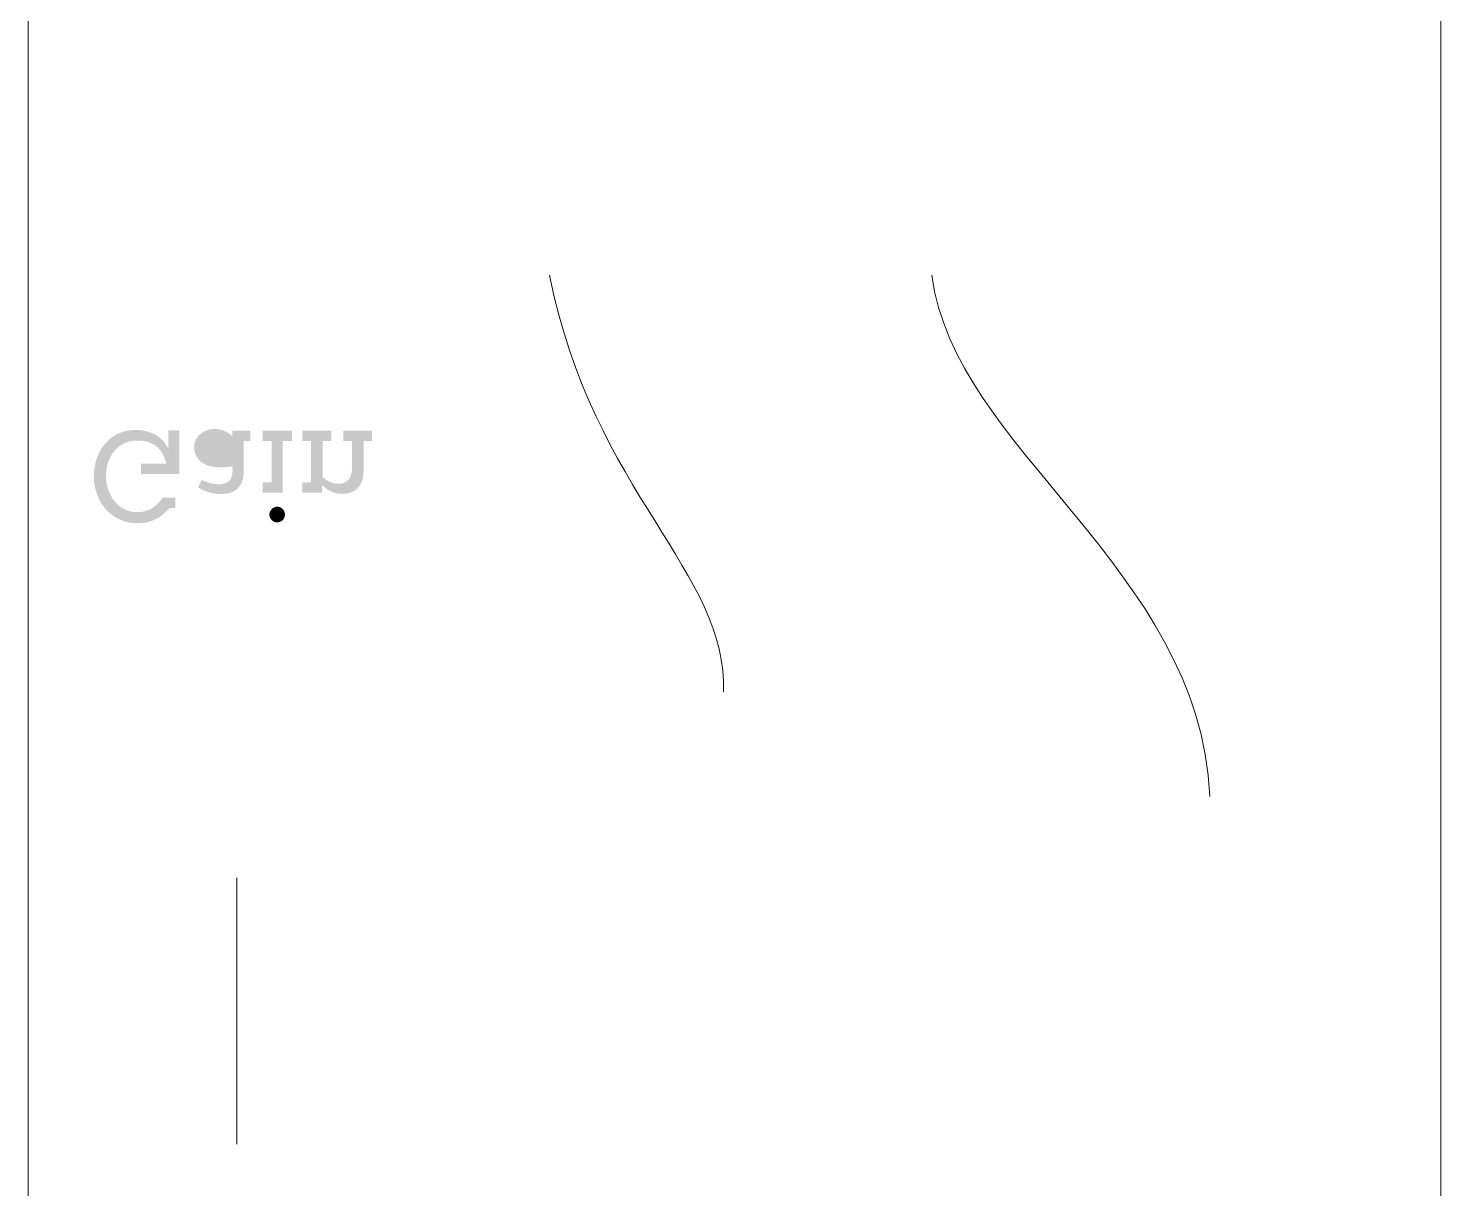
# Model space of a CAD drawing. Header units: inches. Extents: x 0 to 41, y 0 to 128.
# Drawn here: x 0 to 40.64, y 61.71 to 95.11 of the extents above; entities that cross this region are included whole.
import ezdxf

# ---------------------------------------------------------------- set-up
doc = ezdxf.new("R2010")
doc.units = ezdxf.units.IN
doc.header["$MEASUREMENT"] = 0
doc.layers.add('Paper', color=7, linetype='Continuous')

msp = doc.modelspace()

# ---------------------------------------------------------------- hatches: boundary and pattern name
at = {"layer": 'Paper', "linetype": 'ByBlock', "lineweight": 0}
h = msp.add_hatch(color=0, dxfattribs=at)
h.dxf.hatch_style = 2
edge = h.paths.add_edge_path()
edge.add_spline(control_points=[(4.026, 83.538), (4.026, 83.364), (4.026, 83.189), (4.026, 83.014)], knot_values=[0.174552, 0.174552, 0.174552, 0.174552, 0.349103, 0.349103, 0.349103, 0.349103], degree=3, periodic=0)
edge.add_spline(control_points=[(4.026, 83.014), (3.982, 83.105), (3.927, 83.184), (3.862, 83.251)], knot_values=[0.096386, 0.096386, 0.096386, 0.096386, 0.192772, 0.192772, 0.192772, 0.192772], degree=3, periodic=0)
edge.add_spline(control_points=[(3.862, 83.251), (3.796, 83.318), (3.724, 83.374), (3.643, 83.418)], knot_values=[0.091934, 0.091934, 0.091934, 0.091934, 0.183867, 0.183867, 0.183867, 0.183867], degree=3, periodic=0)
edge.add_spline(control_points=[(3.643, 83.418), (3.563, 83.461), (3.477, 83.494), (3.386, 83.516)], knot_values=[0.092134, 0.092134, 0.092134, 0.092134, 0.184269, 0.184269, 0.184269, 0.184269], degree=3, periodic=0)
edge.add_spline(control_points=[(3.386, 83.516), (3.294, 83.538), (3.202, 83.548), (3.107, 83.548)], knot_values=[0.093586, 0.093586, 0.093586, 0.093586, 0.187171, 0.187171, 0.187171, 0.187171], degree=3, periodic=0)
edge.add_spline(control_points=[(3.107, 83.548), (2.938, 83.548), (2.781, 83.52), (2.637, 83.463)], knot_values=[0.160266, 0.160266, 0.160266, 0.160266, 0.320532, 0.320532, 0.320532, 0.320532], degree=3, periodic=0)
edge.add_spline(control_points=[(2.637, 83.463), (2.494, 83.406), (2.364, 83.316), (2.247, 83.192)], knot_values=[0.159706, 0.159706, 0.159706, 0.159706, 0.319412, 0.319412, 0.319412, 0.319412], degree=3, periodic=0)
edge.add_spline(control_points=[(2.247, 83.192), (2.131, 83.068), (2.042, 82.921), (1.98, 82.751)], knot_values=[0.173047, 0.173047, 0.173047, 0.173047, 0.346095, 0.346095, 0.346095, 0.346095], degree=3, periodic=0)
edge.add_spline(control_points=[(1.98, 82.751), (1.919, 82.581), (1.888, 82.404), (1.888, 82.219)], knot_values=[0.180979, 0.180979, 0.180979, 0.180979, 0.361958, 0.361958, 0.361958, 0.361958], degree=3, periodic=0)
edge.add_spline(control_points=[(1.888, 82.219), (1.888, 82.033), (1.919, 81.857), (1.98, 81.692)], knot_values=[0.17932, 0.17932, 0.17932, 0.17932, 0.35864, 0.35864, 0.35864, 0.35864], degree=3, periodic=0)
edge.add_spline(control_points=[(1.98, 81.692), (2.042, 81.526), (2.128, 81.382), (2.238, 81.259)], knot_values=[0.168912, 0.168912, 0.168912, 0.168912, 0.337823, 0.337823, 0.337823, 0.337823], degree=3, periodic=0)
edge.add_spline(control_points=[(2.238, 81.259), (2.349, 81.136), (2.481, 81.04), (2.635, 80.97)], knot_values=[0.164701, 0.164701, 0.164701, 0.164701, 0.329403, 0.329403, 0.329403, 0.329403], degree=3, periodic=0)
edge.add_spline(control_points=[(2.635, 80.97), (2.788, 80.9), (2.954, 80.865), (3.133, 80.865)], knot_values=[0.171206, 0.171206, 0.171206, 0.171206, 0.342411, 0.342411, 0.342411, 0.342411], degree=3, periodic=0)
edge.add_spline(control_points=[(3.133, 80.865), (3.299, 80.865), (3.441, 80.888), (3.56, 80.935)], knot_values=[0.144896, 0.144896, 0.144896, 0.144896, 0.289792, 0.289792, 0.289792, 0.289792], degree=3, periodic=0)
edge.add_spline(control_points=[(3.56, 80.935), (3.679, 80.982), (3.78, 81.04), (3.865, 81.107)], knot_values=[0.117011, 0.117011, 0.117011, 0.117011, 0.234022, 0.234022, 0.234022, 0.234022], degree=3, periodic=0)
edge.add_spline(control_points=[(3.865, 81.107), (3.949, 81.174), (4.016, 81.238), (4.067, 81.299)], knot_values=[0.093167, 0.093167, 0.093167, 0.093167, 0.186334, 0.186334, 0.186334, 0.186334], degree=3, periodic=0)
edge.add_spline(control_points=[(4.067, 81.299), (4.123, 81.299), (4.178, 81.299), (4.234, 81.299)], knot_values=[0.055696, 0.055696, 0.055696, 0.055696, 0.111391, 0.111391, 0.111391, 0.111391], degree=3, periodic=0)
edge.add_spline(control_points=[(4.234, 81.299), (4.234, 81.401), (4.234, 81.503), (4.234, 81.605)], knot_values=[0.102204, 0.102204, 0.102204, 0.102204, 0.204409, 0.204409, 0.204409, 0.204409], degree=3, periodic=0)
edge.add_spline(control_points=[(4.234, 81.605), (4.111, 81.605), (3.987, 81.605), (3.864, 81.605)], knot_values=[0.123449, 0.123449, 0.123449, 0.123449, 0.246899, 0.246899, 0.246899, 0.246899], degree=3, periodic=0)
edge.add_spline(control_points=[(3.864, 81.605), (3.787, 81.475), (3.685, 81.371), (3.558, 81.295)], knot_values=[0.14672, 0.14672, 0.14672, 0.14672, 0.29344, 0.29344, 0.29344, 0.29344], degree=3, periodic=0)
edge.add_spline(control_points=[(3.558, 81.295), (3.431, 81.22), (3.289, 81.183), (3.132, 81.185)], knot_values=[0.148729, 0.148729, 0.148729, 0.148729, 0.297457, 0.297457, 0.297457, 0.297457], degree=3, periodic=0)
edge.add_spline(control_points=[(3.132, 81.185), (3, 81.185), (2.878, 81.213), (2.768, 81.27)], knot_values=[0.125563, 0.125563, 0.125563, 0.125563, 0.251126, 0.251126, 0.251126, 0.251126], degree=3, periodic=0)
edge.add_spline(control_points=[(2.768, 81.27), (2.658, 81.326), (2.563, 81.402), (2.485, 81.497)], knot_values=[0.121965, 0.121965, 0.121965, 0.121965, 0.243929, 0.243929, 0.243929, 0.243929], degree=3, periodic=0)
edge.add_spline(control_points=[(2.485, 81.497), (2.406, 81.592), (2.345, 81.702), (2.301, 81.826)], knot_values=[0.126222, 0.126222, 0.126222, 0.126222, 0.252444, 0.252444, 0.252444, 0.252444], degree=3, periodic=0)
edge.add_spline(control_points=[(2.301, 81.826), (2.258, 81.95), (2.236, 82.081), (2.236, 82.219)], knot_values=[0.133361, 0.133361, 0.133361, 0.133361, 0.266723, 0.266723, 0.266723, 0.266723], degree=3, periodic=0)
edge.add_spline(control_points=[(2.236, 82.219), (2.236, 82.371), (2.26, 82.513), (2.308, 82.644)], knot_values=[0.144616, 0.144616, 0.144616, 0.144616, 0.289231, 0.289231, 0.289231, 0.289231], degree=3, periodic=0)
edge.add_spline(control_points=[(2.308, 82.644), (2.356, 82.775), (2.418, 82.881), (2.493, 82.963)], knot_values=[0.123482, 0.123482, 0.123482, 0.123482, 0.246965, 0.246965, 0.246965, 0.246965], degree=3, periodic=0)
edge.add_spline(control_points=[(2.493, 82.963), (2.567, 83.044), (2.659, 83.112), (2.769, 83.165)], knot_values=[0.114897, 0.114897, 0.114897, 0.114897, 0.229794, 0.229794, 0.229794, 0.229794], degree=3, periodic=0)
edge.add_spline(control_points=[(2.769, 83.165), (2.879, 83.219), (3, 83.245), (3.133, 83.245)], knot_values=[0.125429, 0.125429, 0.125429, 0.125429, 0.250859, 0.250859, 0.250859, 0.250859], degree=3, periodic=0)
edge.add_spline(control_points=[(3.133, 83.245), (3.354, 83.245), (3.535, 83.192), (3.676, 83.084)], knot_values=[0.192116, 0.192116, 0.192116, 0.192116, 0.384232, 0.384232, 0.384232, 0.384232], degree=3, periodic=0)
edge.add_spline(control_points=[(3.676, 83.084), (3.817, 82.977), (3.916, 82.809), (3.972, 82.582)], knot_values=[0.198182, 0.198182, 0.198182, 0.198182, 0.396364, 0.396364, 0.396364, 0.396364], degree=3, periodic=0)
edge.add_spline(control_points=[(3.972, 82.582), (3.729, 82.582), (3.485, 82.582), (3.242, 82.582)], knot_values=[0.243453, 0.243453, 0.243453, 0.243453, 0.486907, 0.486907, 0.486907, 0.486907], degree=3, periodic=0)
edge.add_spline(control_points=[(3.242, 82.582), (3.242, 82.483), (3.242, 82.385), (3.242, 82.286)], knot_values=[0.098759, 0.098759, 0.098759, 0.098759, 0.197519, 0.197519, 0.197519, 0.197519], degree=3, periodic=0)
edge.add_spline(control_points=[(3.242, 82.286), (3.61, 82.286), (3.978, 82.286), (4.346, 82.286)], knot_values=[0.368051, 0.368051, 0.368051, 0.368051, 0.736102, 0.736102, 0.736102, 0.736102], degree=3, periodic=0)
edge.add_spline(control_points=[(4.346, 82.286), (4.346, 82.703), (4.346, 83.121), (4.346, 83.538)], knot_values=[0.417431, 0.417431, 0.417431, 0.417431, 0.834861, 0.834861, 0.834861, 0.834861], degree=3, periodic=0)
h = msp.add_hatch(color=0, dxfattribs=at)
h.dxf.hatch_style = 2
edge = h.paths.add_edge_path()
edge.add_spline(control_points=[(5.874, 83.362), (5.806, 83.426), (5.731, 83.477), (5.649, 83.517)], knot_values=[0.091356, 0.091356, 0.091356, 0.091356, 0.182713, 0.182713, 0.182713, 0.182713], degree=3, periodic=0)
edge.add_spline(control_points=[(5.649, 83.517), (5.567, 83.558), (5.474, 83.578), (5.369, 83.578)], knot_values=[0.096286, 0.096286, 0.096286, 0.096286, 0.192571, 0.192571, 0.192571, 0.192571], degree=3, periodic=0)
edge.add_spline(control_points=[(5.369, 83.578), (5.282, 83.578), (5.202, 83.564), (5.129, 83.536)], knot_values=[0.081723, 0.081723, 0.081723, 0.081723, 0.163446, 0.163446, 0.163446, 0.163446], degree=3, periodic=0)
edge.add_spline(control_points=[(5.129, 83.536), (5.056, 83.509), (4.993, 83.471), (4.94, 83.424)], knot_values=[0.073693, 0.073693, 0.073693, 0.073693, 0.147386, 0.147386, 0.147386, 0.147386], degree=3, periodic=0)
edge.add_spline(control_points=[(4.94, 83.424), (4.887, 83.376), (4.846, 83.32), (4.817, 83.257)], knot_values=[0.069436, 0.069436, 0.069436, 0.069436, 0.138872, 0.138872, 0.138872, 0.138872], degree=3, periodic=0)
edge.add_spline(control_points=[(4.817, 83.257), (4.788, 83.194), (4.773, 83.127), (4.773, 83.056)], knot_values=[0.06931, 0.06931, 0.06931, 0.06931, 0.138619, 0.138619, 0.138619, 0.138619], degree=3, periodic=0)
edge.add_spline(control_points=[(4.773, 83.056), (4.773, 82.98), (4.784, 82.913), (4.807, 82.854)], knot_values=[0.068486, 0.068486, 0.068486, 0.068486, 0.136972, 0.136972, 0.136972, 0.136972], degree=3, periodic=0)
edge.add_spline(control_points=[(4.807, 82.854), (4.829, 82.796), (4.859, 82.745), (4.896, 82.702)], knot_values=[0.05924, 0.05924, 0.05924, 0.05924, 0.118481, 0.118481, 0.118481, 0.118481], degree=3, periodic=0)
edge.add_spline(control_points=[(4.896, 82.702), (4.934, 82.659), (4.977, 82.623), (5.027, 82.593)], knot_values=[0.056937, 0.056937, 0.056937, 0.056937, 0.113873, 0.113873, 0.113873, 0.113873], degree=3, periodic=0)
edge.add_spline(control_points=[(5.027, 82.593), (5.077, 82.564), (5.129, 82.54), (5.184, 82.523)], knot_values=[0.05742, 0.05742, 0.05742, 0.05742, 0.11484, 0.11484, 0.11484, 0.11484], degree=3, periodic=0)
edge.add_spline(control_points=[(5.184, 82.523), (5.239, 82.505), (5.294, 82.492), (5.351, 82.485)], knot_values=[0.057192, 0.057192, 0.057192, 0.057192, 0.114384, 0.114384, 0.114384, 0.114384], degree=3, periodic=0)
edge.add_spline(control_points=[(5.351, 82.485), (5.408, 82.477), (5.462, 82.474), (5.514, 82.474)], knot_values=[0.054427, 0.054427, 0.054427, 0.054427, 0.108854, 0.108854, 0.108854, 0.108854], degree=3, periodic=0)
edge.add_spline(control_points=[(5.514, 82.474), (5.597, 82.474), (5.666, 82.476), (5.722, 82.481)], knot_values=[0.069547, 0.069547, 0.069547, 0.069547, 0.139094, 0.139094, 0.139094, 0.139094], degree=3, periodic=0)
edge.add_spline(control_points=[(5.722, 82.481), (5.779, 82.486), (5.83, 82.494), (5.876, 82.503)], knot_values=[0.051628, 0.051628, 0.051628, 0.051628, 0.103255, 0.103255, 0.103255, 0.103255], degree=3, periodic=0)
edge.add_spline(control_points=[(5.876, 82.503), (5.876, 82.454), (5.877, 82.405), (5.877, 82.356)], knot_values=[0.048809, 0.048809, 0.048809, 0.048809, 0.097618, 0.097618, 0.097618, 0.097618], degree=3, periodic=0)
edge.add_spline(control_points=[(5.877, 82.356), (5.877, 82.293), (5.868, 82.238), (5.85, 82.192)], knot_values=[0.055926, 0.055926, 0.055926, 0.055926, 0.111852, 0.111852, 0.111852, 0.111852], degree=3, periodic=0)
edge.add_spline(control_points=[(5.85, 82.192), (5.831, 82.145), (5.806, 82.107), (5.772, 82.077)], knot_values=[0.046749, 0.046749, 0.046749, 0.046749, 0.093499, 0.093499, 0.093499, 0.093499], degree=3, periodic=0)
edge.add_spline(control_points=[(5.772, 82.077), (5.739, 82.046), (5.699, 82.023), (5.653, 82.008)], knot_values=[0.046261, 0.046261, 0.046261, 0.046261, 0.092523, 0.092523, 0.092523, 0.092523], degree=3, periodic=0)
edge.add_spline(control_points=[(5.653, 82.008), (5.606, 81.994), (5.554, 81.986), (5.497, 81.986)], knot_values=[0.052709, 0.052709, 0.052709, 0.052709, 0.105417, 0.105417, 0.105417, 0.105417], degree=3, periodic=0)
edge.add_spline(control_points=[(5.497, 81.986), (5.443, 81.986), (5.391, 81.99), (5.342, 81.997)], knot_values=[0.05186, 0.05186, 0.05186, 0.05186, 0.103719, 0.103719, 0.103719, 0.103719], degree=3, periodic=0)
edge.add_spline(control_points=[(5.342, 81.997), (5.292, 82.005), (5.246, 82.015), (5.203, 82.027)], knot_values=[0.047271, 0.047271, 0.047271, 0.047271, 0.094542, 0.094542, 0.094542, 0.094542], degree=3, periodic=0)
edge.add_spline(control_points=[(5.203, 82.027), (5.16, 82.039), (5.12, 82.052), (5.084, 82.068)], knot_values=[0.041977, 0.041977, 0.041977, 0.041977, 0.083954, 0.083954, 0.083954, 0.083954], degree=3, periodic=0)
edge.add_spline(control_points=[(5.084, 82.068), (5.048, 82.083), (5.017, 82.1), (4.992, 82.117)], knot_values=[0.034859, 0.034859, 0.034859, 0.034859, 0.069718, 0.069718, 0.069718, 0.069718], degree=3, periodic=0)
edge.add_spline(control_points=[(4.992, 82.117), (4.957, 82.043), (4.922, 81.969), (4.887, 81.895)], knot_values=[0.081933, 0.081933, 0.081933, 0.081933, 0.163867, 0.163867, 0.163867, 0.163867], degree=3, periodic=0)
edge.add_spline(control_points=[(4.887, 81.895), (4.929, 81.867), (4.976, 81.842), (5.026, 81.818)], knot_values=[0.053108, 0.053108, 0.053108, 0.053108, 0.106216, 0.106216, 0.106216, 0.106216], degree=3, periodic=0)
edge.add_spline(control_points=[(5.026, 81.818), (5.077, 81.795), (5.13, 81.775), (5.186, 81.758)], knot_values=[0.056837, 0.056837, 0.056837, 0.056837, 0.113674, 0.113674, 0.113674, 0.113674], degree=3, periodic=0)
edge.add_spline(control_points=[(5.186, 81.758), (5.241, 81.741), (5.298, 81.728), (5.356, 81.718)], knot_values=[0.058395, 0.058395, 0.058395, 0.058395, 0.11679, 0.11679, 0.11679, 0.11679], degree=3, periodic=0)
edge.add_spline(control_points=[(5.356, 81.718), (5.414, 81.708), (5.471, 81.704), (5.528, 81.704)], knot_values=[0.057406, 0.057406, 0.057406, 0.057406, 0.114812, 0.114812, 0.114812, 0.114812], degree=3, periodic=0)
edge.add_spline(control_points=[(5.528, 81.704), (5.631, 81.704), (5.724, 81.716), (5.807, 81.741)], knot_values=[0.094162, 0.094162, 0.094162, 0.094162, 0.188324, 0.188324, 0.188324, 0.188324], degree=3, periodic=0)
edge.add_spline(control_points=[(5.807, 81.741), (5.889, 81.765), (5.959, 81.804), (6.017, 81.855)], knot_values=[0.080446, 0.080446, 0.080446, 0.080446, 0.160892, 0.160892, 0.160892, 0.160892], degree=3, periodic=0)
edge.add_spline(control_points=[(6.017, 81.855), (6.074, 81.907), (6.118, 81.973), (6.149, 82.052)], knot_values=[0.079967, 0.079967, 0.079967, 0.079967, 0.159933, 0.159933, 0.159933, 0.159933], degree=3, periodic=0)
edge.add_spline(control_points=[(6.149, 82.052), (6.181, 82.132), (6.196, 82.228), (6.196, 82.339)], knot_values=[0.0974, 0.0974, 0.0974, 0.0974, 0.194801, 0.194801, 0.194801, 0.194801], degree=3, periodic=0)
edge.add_spline(control_points=[(6.196, 82.339), (6.195, 82.637), (6.195, 82.934), (6.194, 83.231)], knot_values=[0.297427, 0.297427, 0.297427, 0.297427, 0.594854, 0.594854, 0.594854, 0.594854], degree=3, periodic=0)
edge.add_spline(control_points=[(6.194, 83.231), (6.26, 83.231), (6.326, 83.231), (6.392, 83.231)], knot_values=[0.066031, 0.066031, 0.066031, 0.066031, 0.132062, 0.132062, 0.132062, 0.132062], degree=3, periodic=0)
edge.add_spline(control_points=[(6.392, 83.231), (6.392, 83.33), (6.392, 83.429), (6.392, 83.528)], knot_values=[0.098759, 0.098759, 0.098759, 0.098759, 0.197519, 0.197519, 0.197519, 0.197519], degree=3, periodic=0)
edge.add_spline(control_points=[(6.392, 83.528), (6.22, 83.528), (6.047, 83.528), (5.874, 83.528)], knot_values=[0.172829, 0.172829, 0.172829, 0.172829, 0.345658, 0.345658, 0.345658, 0.345658], degree=3, periodic=0)
h = msp.add_hatch(color=0, dxfattribs=at)
h.dxf.hatch_style = 2
h.paths.add_polyline_path([(6.74, 81.743), (7.323, 81.743), (7.323, 83.231), (7.591, 83.231), (7.591, 83.528), (6.744, 83.528), (6.744, 83.231), (6.999, 83.231), (6.999, 82.039), (6.74, 82.039)])
h = msp.add_hatch(color=0, dxfattribs=at)
h.dxf.hatch_style = 2
edge = h.paths.add_edge_path()
edge.add_spline(control_points=[(9.061, 83.231), (9.144, 83.231), (9.228, 83.231), (9.312, 83.231)], knot_values=[0.083831, 0.083831, 0.083831, 0.083831, 0.167661, 0.167661, 0.167661, 0.167661], degree=3, periodic=0)
edge.add_spline(control_points=[(9.312, 83.231), (9.312, 82.96), (9.312, 82.688), (9.312, 82.417)], knot_values=[0.271588, 0.271588, 0.271588, 0.271588, 0.543177, 0.543177, 0.543177, 0.543177], degree=3, periodic=0)
edge.add_spline(control_points=[(9.312, 82.417), (9.312, 82.28), (9.277, 82.176), (9.208, 82.106)], knot_values=[0.11217, 0.11217, 0.11217, 0.11217, 0.224339, 0.224339, 0.224339, 0.224339], degree=3, periodic=0)
edge.add_spline(control_points=[(9.208, 82.106), (9.138, 82.035), (9.039, 82), (8.909, 82)], knot_values=[0.108625, 0.108625, 0.108625, 0.108625, 0.21725, 0.21725, 0.21725, 0.21725], degree=3, periodic=0)
edge.add_spline(control_points=[(8.909, 82), (8.834, 82), (8.759, 82.018), (8.683, 82.053)], knot_values=[0.077929, 0.077929, 0.077929, 0.077929, 0.155858, 0.155858, 0.155858, 0.155858], degree=3, periodic=0)
edge.add_spline(control_points=[(8.683, 82.053), (8.608, 82.089), (8.536, 82.133), (8.468, 82.186)], knot_values=[0.084473, 0.084473, 0.084473, 0.084473, 0.168946, 0.168946, 0.168946, 0.168946], degree=3, periodic=0)
edge.add_spline(control_points=[(8.468, 82.186), (8.468, 82.534), (8.468, 82.883), (8.468, 83.231)], knot_values=[0.348529, 0.348529, 0.348529, 0.348529, 0.697058, 0.697058, 0.697058, 0.697058], degree=3, periodic=0)
edge.add_spline(control_points=[(8.468, 83.231), (8.552, 83.231), (8.636, 83.231), (8.72, 83.231)], knot_values=[0.083831, 0.083831, 0.083831, 0.083831, 0.167661, 0.167661, 0.167661, 0.167661], degree=3, periodic=0)
edge.add_spline(control_points=[(8.72, 83.231), (8.72, 83.33), (8.72, 83.429), (8.72, 83.528)], knot_values=[0.098759, 0.098759, 0.098759, 0.098759, 0.197519, 0.197519, 0.197519, 0.197519], degree=3, periodic=0)
edge.add_spline(control_points=[(8.72, 83.528), (8.442, 83.528), (8.164, 83.528), (7.886, 83.528)], knot_values=[0.277904, 0.277904, 0.277904, 0.277904, 0.555809, 0.555809, 0.555809, 0.555809], degree=3, periodic=0)
edge.add_spline(control_points=[(7.886, 83.528), (7.886, 83.429), (7.886, 83.33), (7.886, 83.231)], knot_values=[0.098759, 0.098759, 0.098759, 0.098759, 0.197519, 0.197519, 0.197519, 0.197519], degree=3, periodic=0)
edge.add_spline(control_points=[(7.886, 83.231), (7.969, 83.231), (8.051, 83.231), (8.134, 83.231)], knot_values=[0.082682, 0.082682, 0.082682, 0.082682, 0.165365, 0.165365, 0.165365, 0.165365], degree=3, periodic=0)
edge.add_spline(control_points=[(8.134, 83.231), (8.134, 82.834), (8.134, 82.437), (8.134, 82.039)], knot_values=[0.397334, 0.397334, 0.397334, 0.397334, 0.794669, 0.794669, 0.794669, 0.794669], degree=3, periodic=0)
edge.add_spline(control_points=[(8.134, 82.039), (8.051, 82.039), (7.969, 82.039), (7.886, 82.039)], knot_values=[0.082682, 0.082682, 0.082682, 0.082682, 0.165365, 0.165365, 0.165365, 0.165365], degree=3, periodic=0)
edge.add_spline(control_points=[(7.886, 82.039), (7.886, 81.941), (7.886, 81.842), (7.886, 81.743)], knot_values=[0.098759, 0.098759, 0.098759, 0.098759, 0.197519, 0.197519, 0.197519, 0.197519], degree=3, periodic=0)
edge.add_spline(control_points=[(7.886, 81.743), (8.075, 81.743), (8.265, 81.743), (8.454, 81.743)], knot_values=[0.18948, 0.18948, 0.18948, 0.18948, 0.378961, 0.378961, 0.378961, 0.378961], degree=3, periodic=0)
edge.add_spline(control_points=[(8.454, 81.743), (8.454, 81.813), (8.454, 81.883), (8.454, 81.953)], knot_values=[0.07005, 0.07005, 0.07005, 0.07005, 0.140101, 0.140101, 0.140101, 0.140101], degree=3, periodic=0)
edge.add_spline(control_points=[(8.454, 81.953), (8.455, 81.953), (8.457, 81.953), (8.458, 81.953)], knot_values=[0.001148, 0.001148, 0.001148, 0.001148, 0.002297, 0.002297, 0.002297, 0.002297], degree=3, periodic=0)
edge.add_spline(control_points=[(8.458, 81.953), (8.496, 81.92), (8.536, 81.888), (8.579, 81.859)], knot_values=[0.051369, 0.051369, 0.051369, 0.051369, 0.102739, 0.102739, 0.102739, 0.102739], degree=3, periodic=0)
edge.add_spline(control_points=[(8.579, 81.859), (8.622, 81.829), (8.667, 81.803), (8.714, 81.781)], knot_values=[0.052018, 0.052018, 0.052018, 0.052018, 0.104037, 0.104037, 0.104037, 0.104037], degree=3, periodic=0)
edge.add_spline(control_points=[(8.714, 81.781), (8.761, 81.759), (8.811, 81.742), (8.862, 81.729)], knot_values=[0.052107, 0.052107, 0.052107, 0.052107, 0.104214, 0.104214, 0.104214, 0.104214], degree=3, periodic=0)
edge.add_spline(control_points=[(8.862, 81.729), (8.913, 81.717), (8.966, 81.71), (9.023, 81.71)], knot_values=[0.054189, 0.054189, 0.054189, 0.054189, 0.108379, 0.108379, 0.108379, 0.108379], degree=3, periodic=0)
edge.add_spline(control_points=[(9.023, 81.71), (9.118, 81.71), (9.204, 81.724), (9.281, 81.75)], knot_values=[0.087533, 0.087533, 0.087533, 0.087533, 0.175066, 0.175066, 0.175066, 0.175066], degree=3, periodic=0)
edge.add_spline(control_points=[(9.281, 81.75), (9.358, 81.777), (9.423, 81.817), (9.477, 81.871)], knot_values=[0.077491, 0.077491, 0.077491, 0.077491, 0.154981, 0.154981, 0.154981, 0.154981], degree=3, periodic=0)
edge.add_spline(control_points=[(9.477, 81.871), (9.531, 81.925), (9.573, 81.994), (9.602, 82.078)], knot_values=[0.081445, 0.081445, 0.081445, 0.081445, 0.162889, 0.162889, 0.162889, 0.162889], degree=3, periodic=0)
edge.add_spline(control_points=[(9.602, 82.078), (9.632, 82.163), (9.646, 82.262), (9.646, 82.377)], knot_values=[0.101155, 0.101155, 0.101155, 0.101155, 0.20231, 0.20231, 0.20231, 0.20231], degree=3, periodic=0)
edge.add_spline(control_points=[(9.646, 82.377), (9.646, 82.662), (9.646, 82.947), (9.646, 83.231)], knot_values=[0.284795, 0.284795, 0.284795, 0.284795, 0.569589, 0.569589, 0.569589, 0.569589], degree=3, periodic=0)
edge.add_spline(control_points=[(9.646, 83.231), (9.729, 83.231), (9.812, 83.231), (9.894, 83.231)], knot_values=[0.082682, 0.082682, 0.082682, 0.082682, 0.165365, 0.165365, 0.165365, 0.165365], degree=3, periodic=0)
edge.add_spline(control_points=[(9.894, 83.231), (9.894, 83.33), (9.894, 83.429), (9.894, 83.528)], knot_values=[0.098759, 0.098759, 0.098759, 0.098759, 0.197519, 0.197519, 0.197519, 0.197519], degree=3, periodic=0)
edge.add_spline(control_points=[(9.894, 83.528), (9.616, 83.528), (9.339, 83.528), (9.061, 83.528)], knot_values=[0.277904, 0.277904, 0.277904, 0.277904, 0.555809, 0.555809, 0.555809, 0.555809], degree=3, periodic=0)
h = msp.add_hatch(color=0, dxfattribs=at)
h.dxf.hatch_style = 2
edge = h.paths.add_edge_path()
edge.add_spline(control_points=[(5.44, 83.309), (5.482, 83.309), (5.525, 83.304), (5.567, 83.294)], knot_values=[0.042905, 0.042905, 0.042905, 0.042905, 0.08581, 0.08581, 0.08581, 0.08581], degree=3, periodic=0)
edge.add_spline(control_points=[(5.567, 83.294), (5.61, 83.283), (5.65, 83.269), (5.688, 83.251)], knot_values=[0.042655, 0.042655, 0.042655, 0.042655, 0.08531, 0.08531, 0.08531, 0.08531], degree=3, periodic=0)
edge.add_spline(control_points=[(5.688, 83.251), (5.726, 83.234), (5.761, 83.213), (5.793, 83.189)], knot_values=[0.040733, 0.040733, 0.040733, 0.040733, 0.081466, 0.081466, 0.081466, 0.081466], degree=3, periodic=0)
edge.add_spline(control_points=[(5.793, 83.189), (5.825, 83.166), (5.852, 83.141), (5.874, 83.116)], knot_values=[0.036461, 0.036461, 0.036461, 0.036461, 0.072922, 0.072922, 0.072922, 0.072922], degree=3, periodic=0)
edge.add_spline(control_points=[(5.874, 83.116), (5.874, 82.982), (5.875, 82.847), (5.876, 82.713)], knot_values=[0.13436, 0.13436, 0.13436, 0.13436, 0.26872, 0.26872, 0.26872, 0.26872], degree=3, periodic=0)
edge.add_spline(control_points=[(5.876, 82.713), (5.752, 82.713), (5.628, 82.713), (5.504, 82.713)], knot_values=[0.124023, 0.124023, 0.124023, 0.124023, 0.248047, 0.248047, 0.248047, 0.248047], degree=3, periodic=0)
edge.add_spline(control_points=[(5.504, 82.713), (5.442, 82.713), (5.385, 82.72), (5.334, 82.734)], knot_values=[0.05714, 0.05714, 0.05714, 0.05714, 0.11428, 0.11428, 0.11428, 0.11428], degree=3, periodic=0)
edge.add_spline(control_points=[(5.334, 82.734), (5.283, 82.747), (5.239, 82.768), (5.201, 82.794)], knot_values=[0.048819, 0.048819, 0.048819, 0.048819, 0.097637, 0.097637, 0.097637, 0.097637], degree=3, periodic=0)
edge.add_spline(control_points=[(5.201, 82.794), (5.164, 82.82), (5.135, 82.853), (5.114, 82.892)], knot_values=[0.044136, 0.044136, 0.044136, 0.044136, 0.088272, 0.088272, 0.088272, 0.088272], degree=3, periodic=0)
edge.add_spline(control_points=[(5.114, 82.892), (5.094, 82.931), (5.083, 82.976), (5.083, 83.027)], knot_values=[0.046428, 0.046428, 0.046428, 0.046428, 0.092857, 0.092857, 0.092857, 0.092857], degree=3, periodic=0)
edge.add_spline(control_points=[(5.083, 83.027), (5.083, 83.074), (5.092, 83.115), (5.109, 83.15)], knot_values=[0.042318, 0.042318, 0.042318, 0.042318, 0.084636, 0.084636, 0.084636, 0.084636], degree=3, periodic=0)
edge.add_spline(control_points=[(5.109, 83.15), (5.126, 83.185), (5.151, 83.214), (5.182, 83.238)], knot_values=[0.038484, 0.038484, 0.038484, 0.038484, 0.076969, 0.076969, 0.076969, 0.076969], degree=3, periodic=0)
edge.add_spline(control_points=[(5.182, 83.238), (5.214, 83.261), (5.251, 83.279), (5.295, 83.291)], knot_values=[0.04185, 0.04185, 0.04185, 0.04185, 0.083699, 0.083699, 0.083699, 0.083699], degree=3, periodic=0)
edge.add_spline(control_points=[(5.295, 83.291), (5.339, 83.303), (5.387, 83.309), (5.44, 83.309)], knot_values=[0.048754, 0.048754, 0.048754, 0.048754, 0.097508, 0.097508, 0.097508, 0.097508], degree=3, periodic=0)
h = msp.add_hatch(color=0, dxfattribs=at)
h.dxf.hatch_style = 2
edge = h.paths.add_edge_path()
edge.add_spline(control_points=[(6.938, 81.111), (6.938, 81.081), (6.944, 81.053), (6.957, 81.026)], knot_values=[0.029273, 0.029273, 0.029273, 0.029273, 0.058546, 0.058546, 0.058546, 0.058546], degree=3, periodic=0)
edge.add_spline(control_points=[(6.957, 81.026), (6.969, 80.999), (6.985, 80.975), (7.005, 80.955)], knot_values=[0.028669, 0.028669, 0.028669, 0.028669, 0.057337, 0.057337, 0.057337, 0.057337], degree=3, periodic=0)
edge.add_spline(control_points=[(7.005, 80.955), (7.025, 80.935), (7.049, 80.919), (7.076, 80.907)], knot_values=[0.028914, 0.028914, 0.028914, 0.028914, 0.057829, 0.057829, 0.057829, 0.057829], degree=3, periodic=0)
edge.add_spline(control_points=[(7.076, 80.907), (7.104, 80.895), (7.133, 80.889), (7.164, 80.889)], knot_values=[0.030114, 0.030114, 0.030114, 0.030114, 0.060228, 0.060228, 0.060228, 0.060228], degree=3, periodic=0)
edge.add_spline(control_points=[(7.164, 80.889), (7.194, 80.889), (7.222, 80.895), (7.249, 80.907)], knot_values=[0.029273, 0.029273, 0.029273, 0.029273, 0.058546, 0.058546, 0.058546, 0.058546], degree=3, periodic=0)
edge.add_spline(control_points=[(7.249, 80.907), (7.276, 80.919), (7.3, 80.935), (7.32, 80.955)], knot_values=[0.028669, 0.028669, 0.028669, 0.028669, 0.057337, 0.057337, 0.057337, 0.057337], degree=3, periodic=0)
edge.add_spline(control_points=[(7.32, 80.955), (7.34, 80.975), (7.356, 80.999), (7.368, 81.026)], knot_values=[0.028669, 0.028669, 0.028669, 0.028669, 0.057337, 0.057337, 0.057337, 0.057337], degree=3, periodic=0)
edge.add_spline(control_points=[(7.368, 81.026), (7.38, 81.053), (7.386, 81.081), (7.386, 81.111)], knot_values=[0.029273, 0.029273, 0.029273, 0.029273, 0.058546, 0.058546, 0.058546, 0.058546], degree=3, periodic=0)
edge.add_spline(control_points=[(7.386, 81.111), (7.386, 81.142), (7.38, 81.171), (7.368, 81.199)], knot_values=[0.030114, 0.030114, 0.030114, 0.030114, 0.060228, 0.060228, 0.060228, 0.060228], degree=3, periodic=0)
edge.add_spline(control_points=[(7.368, 81.199), (7.356, 81.226), (7.34, 81.251), (7.32, 81.272)], knot_values=[0.02937, 0.02937, 0.02937, 0.02937, 0.05874, 0.05874, 0.05874, 0.05874], degree=3, periodic=0)
edge.add_spline(control_points=[(7.32, 81.272), (7.3, 81.293), (7.276, 81.31), (7.249, 81.322)], knot_values=[0.029024, 0.029024, 0.029024, 0.029024, 0.058049, 0.058049, 0.058049, 0.058049], degree=3, periodic=0)
edge.add_spline(control_points=[(7.249, 81.322), (7.222, 81.334), (7.194, 81.34), (7.164, 81.34)], knot_values=[0.029273, 0.029273, 0.029273, 0.029273, 0.058546, 0.058546, 0.058546, 0.058546], degree=3, periodic=0)
edge.add_spline(control_points=[(7.164, 81.34), (7.133, 81.34), (7.104, 81.334), (7.076, 81.322)], knot_values=[0.030114, 0.030114, 0.030114, 0.030114, 0.060228, 0.060228, 0.060228, 0.060228], degree=3, periodic=0)
edge.add_spline(control_points=[(7.076, 81.322), (7.049, 81.31), (7.025, 81.293), (7.005, 81.272)], knot_values=[0.029269, 0.029269, 0.029269, 0.029269, 0.058537, 0.058537, 0.058537, 0.058537], degree=3, periodic=0)
edge.add_spline(control_points=[(7.005, 81.272), (6.985, 81.251), (6.969, 81.226), (6.957, 81.199)], knot_values=[0.02937, 0.02937, 0.02937, 0.02937, 0.05874, 0.05874, 0.05874, 0.05874], degree=3, periodic=0)
edge.add_spline(control_points=[(6.957, 81.199), (6.944, 81.171), (6.938, 81.142), (6.938, 81.111)], knot_values=[0.030114, 0.030114, 0.030114, 0.030114, 0.060228, 0.060228, 0.060228, 0.060228], degree=3, periodic=0)

# ---------------------------------------------------------------- linework, layer by layer
at = {"layer": 'Paper', "color": 0, "linetype": 'ByBlock', "lineweight": 0}
msp.add_line((6, 70.662), (6, 63), dxfattribs=at)
msp.add_lwpolyline([(0, 0), (40.64, 0), (40.64, 128.5), (0, 128.5)], close=True, dxfattribs=at)
for points in [[(15, 88), (16.261, 81.698), (20.134, 79.472), (20, 76)], [(26, 88), (26.649, 82.939), (33.675, 79.63), (34, 73)]]:
    msp.add_open_spline(points, degree=3, dxfattribs=at)

doc.saveas('drawing.dxf')
